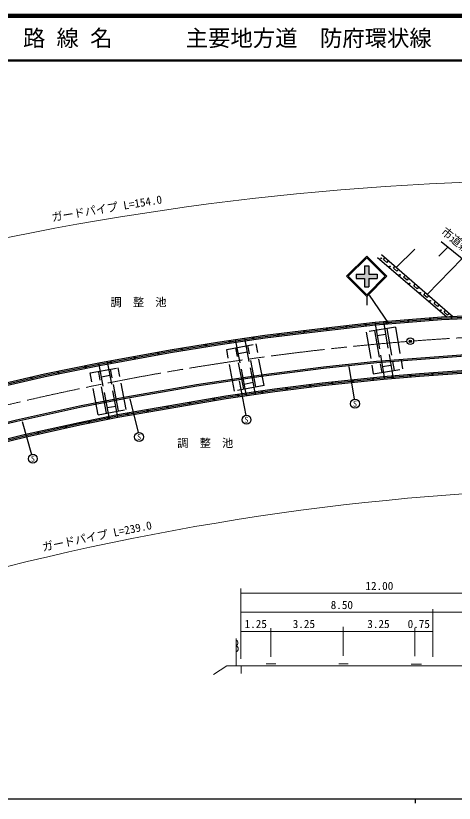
# Model space of a CAD drawing. Units: millimetres, scale not verified. Extents: x 40000 to 680000, y 20000 to 380000.
# Drawn here: x 178754 to 276756, y 204000 to 380000 of the extents above; entities that cross this region are included whole.
import ezdxf
from ezdxf.enums import TextEntityAlignment as Align

# ---------------------------------------------------------------- set-up
doc = ezdxf.new("R2010")
doc.units = ezdxf.units.MM
doc.header["$LTSCALE"] = 1000
doc.header["$PDMODE"] = 32
doc.header["$PDSIZE"] = 500
doc.linetypes.add('CHAIN', pattern=[18.5, 12, -1.5, 3.5, -1.5])
doc.linetypes.add('DASHED', pattern=[7.5, 6, -1.5])
for name, color, linetype, lineweight in [('M-BGD', 7, 'Continuous', 25), ('M-BGD-EXST', 7, 'Continuous', 25), ('M-BMK', 2, 'CHAIN', 13), ('M-BMK-SRVR', 3, 'Continuous', 25), ('M-STR-HTXT', 7, 'Continuous', 13), ('M-STR-STR1', 1, 'Continuous', 25), ('M-STR-STRC', 7, 'Continuous', 25), ('M-TTL', 2, 'Continuous', 140), ('M-TTL-BAND', 7, 'Continuous', 25), ('M-TTL-LINE', 7, 'Continuous', 50)]:
    doc.layers.add(name, color=color, linetype=linetype, lineweight=lineweight)
for name, color, linetype in [('M-BMK-HTXT', 7, 'Continuous'), ('M-OTRS', 6, 'Continuous'), ('M-TTL-TXT', 7, 'Continuous')]:
    doc.layers.add(name, color=color, linetype=linetype)
doc.styles.add('ＭＳ ゴシック', font='')
doc.styles.get('ＭＳ ゴシック').set_extended_font_data('MS Gothic')

msp = doc.modelspace()

# ---------------------------------------------------------------- hatches: boundary and pattern name
at = {"layer": 'M-STR-STRC'}
msp.add_hatch(color=256, dxfattribs=at).paths.add_polyline_path([(254834, 322283), (256694, 322283), (256695, 324142), (257695, 324142), (257694, 322282), (259554, 322282), (259554, 321282), (257694, 321282), (257694, 319422), (256694, 319422), (256694, 321283), (254834, 321283)])

# ---------------------------------------------------------------- linework, layer by layer
at = {"layer": 'M-BGD'}
for p, q in [((273823, 329523), (285300, 320246)), ((263769, 323708), (267946, 327809)), ((273310, 326254), (275333, 328303)), ((259635, 326008), (275110, 312741)), ((276346, 312801), (260486, 326555)), ((260913, 325523), (261241, 325900)), ((278508, 325736), (270676, 317718)), ((261669, 324868), (260913, 325523)), ((261996, 325245), (261669, 324868)), ((263179, 323558), (263507, 323935)), ((263934, 322903), (263179, 323558)), ((264262, 323280), (263934, 322903)), ((265445, 321593), (265773, 321970)), ((266200, 320938), (265445, 321593)), ((266528, 321315), (266200, 320938)), ((267711, 319628), (268038, 320005)), ((268466, 318973), (267711, 319628)), ((268794, 319351), (268466, 318973)), ((269976, 317663), (270304, 318041)), ((270732, 317008), (269976, 317663)), ((271059, 317386), (270732, 317008)), ((272242, 315698), (272570, 316076)), ((272998, 315043), (272242, 315698)), ((273325, 315421), (272998, 315043)), ((274508, 313733), (274836, 314111)), ((275263, 313078), (274508, 313733)), ((275591, 313456), (275263, 313078)), ((259098, 311207), (273911, 312383)), ((259127, 310909), (273930, 312084)), ((273911, 312383), (291788, 313244)), ((273930, 312084), (291803, 312944)), ((234481, 308338), (246198, 309763)), ((246198, 309763), (259098, 311207)), ((246233, 309465), (259127, 310909)), ((223918, 306783), (234481, 308338)), ((223964, 306486), (234521, 308041)), ((234521, 308041), (246233, 309465)), ((213295, 305068), (223918, 306783)), ((213346, 304772), (223964, 306486)), ((197404, 302118), (213295, 305068)), ((197460, 301824), (213346, 304772)), ((247531, 301541), (259414, 302799)), ((259414, 302799), (280202, 304352)), ((259441, 302500), (280219, 304052)), ((185246, 299681), (197404, 302118)), ((185309, 299387), (197460, 301824)), ((233593, 299748), (247531, 301541)), ((233634, 299450), (247566, 301243)), ((247566, 301243), (259441, 302500)), ((173602, 297003), (185246, 299681)), ((173672, 296711), (185309, 299387)), ((219148, 297602), (233593, 299748)), ((219196, 297306), (233634, 299450)), ((247222, 297965), (260864, 299372)), ((260864, 299372), (268972, 300055)), ((260892, 299073), (268996, 299756)), ((268972, 300055), (280485, 300869)), ((268996, 299756), (280502, 300569)), ((203347, 294842), (219148, 297602)), ((236571, 296599), (247222, 297965)), ((236612, 296302), (247256, 297667)), ((247256, 297667), (260892, 299073)), ((203401, 294547), (219196, 297306)), ((225691, 295032), (236571, 296599)), ((225737, 294735), (236612, 296302)), ((193038, 292814), (203347, 294842)), ((193099, 292520), (203401, 294547)), ((214903, 293224), (225691, 295032)), ((214954, 292928), (225737, 294735)), ((178917, 289708), (193038, 292814)), ((178984, 289416), (193099, 292520)), ((201475, 290852), (214903, 293224)), ((201531, 290557), (214954, 292928)), ((192917, 289129), (201475, 290852)), ((192979, 288835), (201531, 290557)), ((163958, 286042), (178917, 289708)), ((164034, 285751), (178984, 289416)), ((180621, 286387), (192917, 289129)), ((180689, 286094), (192979, 288835)), ((168446, 283433), (180621, 286387)), ((168520, 283143), (180689, 286094))]:
    msp.add_line(p, q, dxfattribs=at)
at = {"layer": 'M-BGD', "linetype": 'DASHED'}
for p, q in [((260942, 311655), (263095, 298958)), ((263621, 310411), (257082, 309302)), ((259039, 311503), (261194, 298797)), ((261723, 310089), (263310, 300734)), ((263621, 310411), (265208, 301056)), ((257082, 309302), (258668, 299946)), ((258968, 309622), (260555, 300266)), ((261428, 308787), (259554, 308469)), ((225895, 305412), (232454, 306674)), ((230312, 295091), (227893, 307671)), ((232358, 295386), (229938, 307973)), ((232422, 297040), (230637, 306324)), ((234240, 297389), (232454, 306674)), ((227680, 296128), (225895, 305412)), ((229695, 296515), (227909, 305800)), ((228500, 304516), (230528, 304907)), ((201574, 290260), (199230, 302762)), ((195411, 300160), (201671, 301334)), ((199679, 289879), (197329, 302409)), ((201714, 291669), (199962, 301013)), ((203423, 291990), (201671, 301334)), ((258668, 299946), (265208, 301056)), ((262602, 301870), (260727, 301552)), ((197163, 290816), (195411, 300160)), ((199026, 291165), (197304, 300351)), ((197907, 299325), (199808, 299681)), ((229812, 297693), (231840, 298083)), ((234240, 297389), (227680, 296128)), ((199202, 292421), (201102, 292778)), ((197163, 290816), (203423, 291990))]:
    msp.add_line(p, q, dxfattribs=at)
at = {"layer": 'M-BGD'}
for centre, radius in [((260391, 325784), 100), ((262393, 323960), 100), ((264617, 322070), 100), ((266785, 320146), 100), ((269110, 318077), 100), ((271378, 316276), 100), ((273781, 314207), 100), ((261567, 311403), 150), ((266505, 311795), 150), ((271442, 312187), 150), ((276146, 312491), 150), ((248348, 310004), 150), ((252648, 310485), 150), ((256948, 310967), 150), ((231840, 307949), 150), ((237410, 308694), 150), ((243269, 309407), 150), ((221262, 306354), 150), ((226559, 307172), 150), ((210647, 304576), 150), ((215951, 305496), 150), ((200052, 302610), 150), ((205349, 303593), 150), ((194364, 301509), 150), ((188285, 300290), 150), ((262918, 299244), 150), ((266970, 299585), 150), ((271872, 299959), 150), ((182335, 299011), 150), ((244595, 297326), 150), ((249529, 297902), 150), ((254074, 298370), 150), ((258619, 298839), 150), ((233893, 295910), 150), ((239273, 296643), 150), ((223041, 294283), 150), ((228456, 295127), 150), ((212717, 292533), 150), ((217650, 293380), 150), ((203768, 290953), 150), ((208242, 291743), 150), ((195117, 289266), 150), ((199393, 290127), 150), ((183762, 286780), 150), ((189906, 288150), 150)]:
    msp.add_circle(centre, radius, dxfattribs=at)
at = {"layer": 'M-BGD-EXST'}
for p, q in [((253197, 301633), (254404, 294282)), ((228708, 298378), (230146, 290694)), ((204285, 294385), (206091, 286840)), ((180183, 289288), (182296, 281972))]:
    msp.add_line(p, q, dxfattribs=at)
for centre in [(254566, 293295), (230330, 289711), (206324, 285867), (182573, 281011)]:
    msp.add_circle(centre, 1000, dxfattribs=at)
at = {"layer": 'M-BMK'}
for centre, radius, start, end in [((316202, -331122), 640281, 85.34817, 94.34594), ((313598, -280185), 589296, 94.61463, 104.34047)]:
    msp.add_arc(centre, radius, start, end, dxfattribs=at)
at = {"layer": 'M-BMK-SRVR'}
msp.add_circle((266935, 307260), 750, dxfattribs=at)
at = {"layer": 'M-OTRS'}
msp.add_point((266935, 307260), dxfattribs=at)
at = {"layer": 'M-STR-HTXT'}
for p, q in [((229034, 236307), (229034, 252008)), ((229034, 250920), (289020, 250920)), ((289020, 246687), (229034, 246687)), ((271960, 236742), (271960, 247344)), ((235737, 243144), (235737, 236704)), ((251895, 236932), (251895, 243392)), ((267958, 236875), (267958, 243220)), ((229034, 242407), (271960, 242407)), ((227983, 240799), (227983, 234726)), ((225931, 234726), (222966, 232754)), ((225931, 234726), (289000, 234726)), ((229145, 233018), (229145, 234726)), ((234700, 235167), (236853, 235167)), ((250973, 235146), (253015, 235146)), ((267159, 235085), (269469, 235085))]:
    msp.add_line(p, q, dxfattribs=at)
for centre, radius, start, end in [((304414, -295385), 638684, 91.64043, 105.89328), ((320590, -315756), 590417, 92.94858, 107.83491), ((227780, 239847), 638, 288.54972, 71.4505), ((227694, 238525), 773, 291.97569, 68.02403)]:
    msp.add_arc(centre, radius, start, end, dxfattribs=at)
at = {"layer": 'M-STR-STR1'}
for p, q in [((273892, 312683), (291700, 313540)), ((259070, 311506), (273892, 312683)), ((234441, 308636), (246163, 310061)), ((246163, 310061), (259070, 311506)), ((223872, 307079), (234441, 308636)), ((213244, 305363), (223872, 307079)), ((197347, 302413), (213244, 305363)), ((185183, 299974), (197347, 302413)), ((173531, 297294), (185183, 299974)), ((260920, 298774), (269019, 299457)), ((269019, 299457), (280520, 300270)), ((247291, 297369), (260920, 298774)), ((225783, 294439), (236652, 296004)), ((236652, 296004), (247291, 297369)), ((215005, 292632), (225783, 294439)), ((201586, 290263), (215005, 292632)), ((193041, 288542), (201586, 290263)), ((180757, 285802), (193041, 288542)), ((168593, 282852), (180757, 285802))]:
    msp.add_line(p, q, dxfattribs=at)
at = {"layer": 'M-STR-STRC'}
for p, q in [((252693, 321783), (257193, 326283)), ((253047, 321783), (257193, 325929)), ((261694, 321782), (257193, 326283)), ((261340, 321782), (257193, 325929)), ((256695, 324142), (256694, 322283)), ((256695, 324142), (257695, 324142)), ((257695, 324142), (257694, 322282)), ((254834, 322283), (254834, 321283)), ((254834, 322283), (256694, 322283)), ((257694, 322282), (259554, 322282)), ((259554, 322282), (259554, 321282)), ((252693, 321783), (257193, 317282)), ((253047, 321783), (257193, 317636)), ((254834, 321283), (256694, 321283)), ((256694, 321283), (256694, 319422)), ((257193, 317636), (261340, 321782)), ((257194, 317282), (261694, 321782)), ((257694, 321282), (259554, 321282)), ((257694, 321282), (257694, 319422)), ((256694, 319422), (257694, 319422)), ((257194, 317282), (257194, 315282)), ((262141, 311250), (257845, 317532))]:
    msp.add_line(p, q, dxfattribs=at)
at = {"layer": 'M-TTL'}
msp.add_line((680000, 380000), (40000, 380000), dxfattribs=at)
at = {"layer": 'M-TTL-BAND'}
for p, q in [((40000, 205000), (579000, 205000)), ((268000, 205000), (268000, 204000))]:
    msp.add_line(p, q, dxfattribs=at)
at = {"layer": 'M-TTL-LINE'}
msp.add_line((40000, 370000), (680000, 370000), dxfattribs=at)

# ---------------------------------------------------------------- texts
at = {"layer": 'M-BGD-EXST', "style": 'ＭＳ ゴシック'}
for p in [(254566, 293295), (230330, 289711), (206324, 285867), (182573, 281011)]:
    msp.add_text('S', height=1320, dxfattribs=at).set_placement(p, align=Align.MIDDLE_CENTER)
at = {"layer": 'M-BMK-HTXT', "style": 'ＭＳ ゴシック'}
msp.add_text('市道新開作沖土手線', height=1833, rotation=320.929, dxfattribs=at).set_placement((273307, 331012), align=Align.BOTTOM_LEFT)
for p in [(199934, 314509), (214854, 283033)]:
    msp.add_text('調\u3000整\u3000池', height=1833, dxfattribs=at).set_placement(p, align=Align.BOTTOM_LEFT)
at = {"layer": 'M-STR-HTXT', "style": 'ＭＳ ゴシック'}
for s, rotation, p in [('ガードパイプ L=154.0', 9.375, (187013, 333481)), ('ガードパイプ L=239.0', 11.539, (184940, 259771))]:
    msp.add_text(s, height=1833, rotation=rotation, dxfattribs=at).set_placement(p, align=Align.BOTTOM_LEFT)
for s, p in [('12.00', (256901, 253488)), ('8.50', (249138, 249231)), ('1.25', (229897, 244988)), ('3.25', (240652, 244988)), ('3.25', (257325, 244988)), ('0.75', (266331, 244988))]:
    msp.add_text(s, height=1833, dxfattribs=at).set_placement(p, align=Align.TOP_LEFT)
at = {"layer": 'M-TTL-TXT', "style": 'ＭＳ ゴシック'}
for s, p in [('路 線 名', (180380, 375000)), ('主要地方道\u3000防府環状線', (216734, 375000))]:
    msp.add_text(s, height=3666, dxfattribs=at).set_placement(p, align=Align.MIDDLE_LEFT)

doc.saveas('drawing.dxf')
